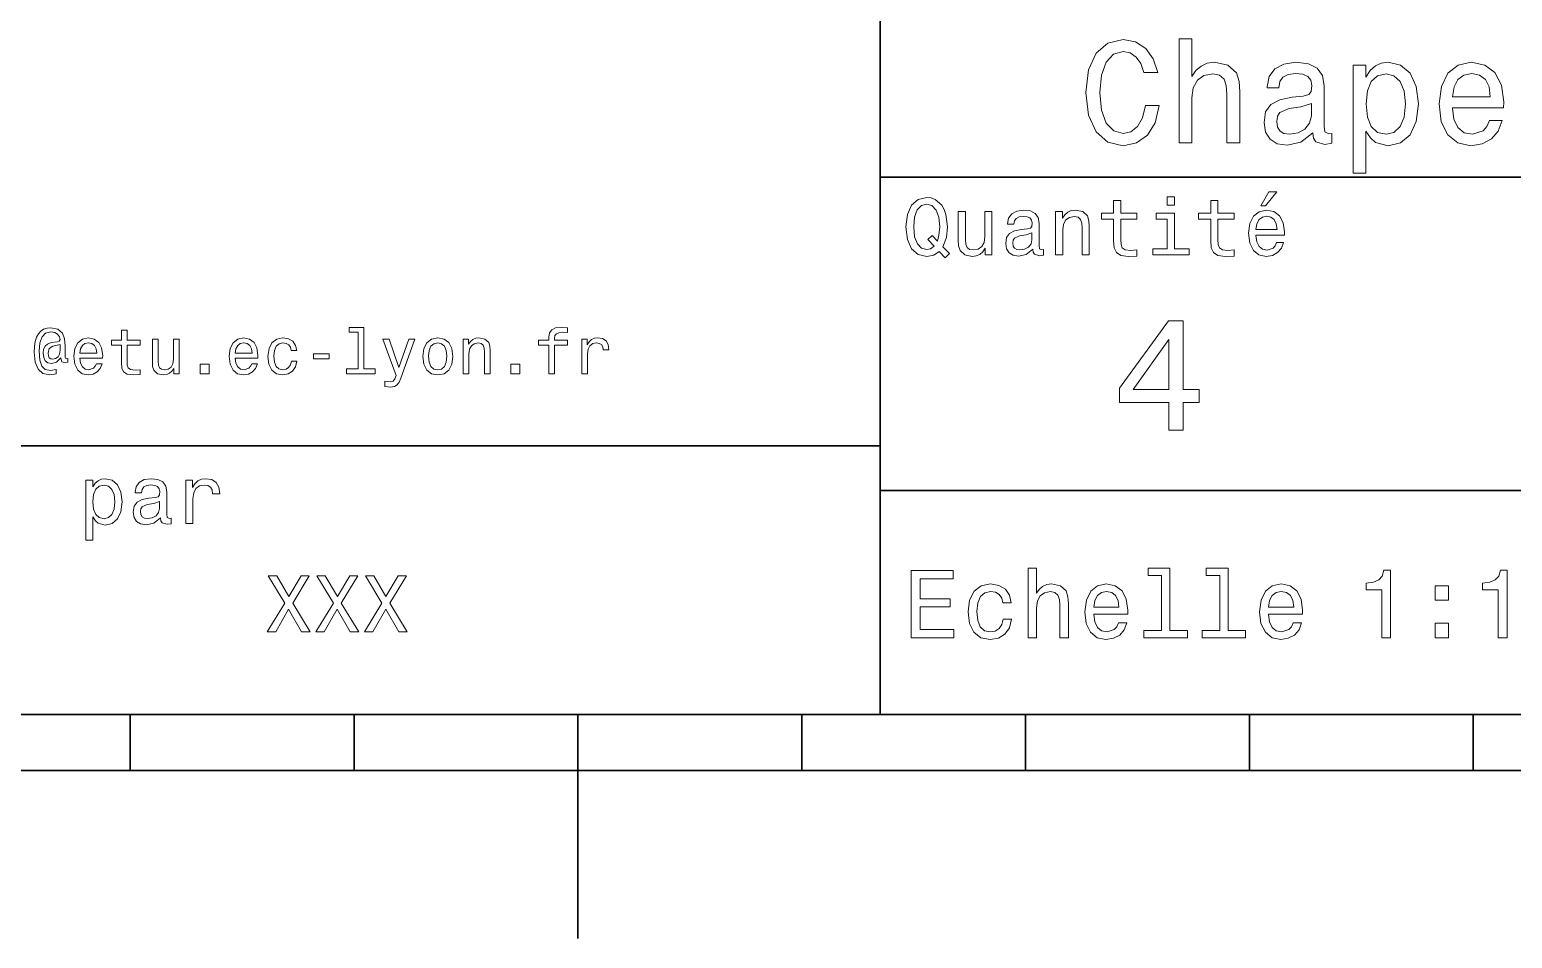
# Model space of a CAD drawing. Extents: x 0 to 297, y 0 to 210.
# Drawn here: x 124 to 190.3, y 0 to 40.6 of the extents above; entities that cross this region are included whole.
import ezdxf

# ---------------------------------------------------------------- set-up
doc = ezdxf.new("R2010")
doc.units = 0

msp = doc.modelspace()

# ---------------------------------------------------------------- linework, layer by layer
at = {"color": 7, "lineweight": 35}
for p, q in [((162, 10), (162, 70)), ((162, 34), (287, 34)), ((97, 22), (162, 22)), ((162, 20), (287, 20)), ((10, 10), (287, 10)), ((97, 10), (287, 10)), ((98.5, 7.5), (198.5, 7.5))]:
    msp.add_line(p, q, dxfattribs=at)
at = {"color": 7, "lineweight": 35, "ltscale": 0.0625}
for p, q in [((128.5, 10), (128.5, 7.5)), ((138.5, 10), (138.5, 7.5)), ((158.5, 10), (158.5, 7.5)), ((168.5, 10), (168.5, 7.5)), ((178.5, 10), (178.5, 7.5)), ((188.5, 10), (188.5, 7.5))]:
    msp.add_line(p, q, dxfattribs=at)
at = {"color": 7, "lineweight": 35, "ltscale": 0.25}
msp.add_line((148.5, 10), (148.5, 0), dxfattribs=at)
at = {"color": 7, "lineweight": 13}
for points in [[(173.85376, 37.203171), (173.724075, 36.658501), (173.510101, 36.269451), (173.211823, 36.029537), (172.861679, 35.951729), (172.440216, 36.068443), (172.109512, 36.418587), (171.889053, 36.989193), (171.817734, 37.780258), (171.889053, 38.564842), (172.103027, 39.14193), (172.433731, 39.492073), (172.861679, 39.615273), (173.172913, 39.55043), (173.438766, 39.368874), (173.646255, 39.077087), (173.78891, 38.675072), (174.404907, 38.675072), (174.210388, 39.291065), (173.873199, 39.757923), (173.412827, 40.049709), (172.861679, 40.153458), (172.174362, 39.991352), (171.649139, 39.537464), (171.311966, 38.791786), (171.195251, 37.780258), (171.311966, 36.76873), (171.649139, 36.023052), (172.174362, 35.562679), (172.861679, 35.407059), (173.464706, 35.530258), (173.951019, 35.873917), (174.294678, 36.438038), (174.476227, 37.203171)], [(175.364563, 35.530258), (175.935165, 35.530258), (175.935165, 37.540344), (175.99353, 38.000721), (176.181564, 38.337894), (176.473358, 38.545387), (176.862396, 38.623199), (177.173645, 38.558357), (177.368164, 38.383286), (177.465424, 38.091499), (177.497849, 37.70245), (177.497849, 35.530258), (178.068451, 35.530258), (178.068451, 37.819164), (178.042511, 38.279537), (177.925797, 38.662102), (177.543243, 39.012245), (176.946701, 39.135445), (176.622482, 39.090057), (176.343674, 38.966858), (176.110245, 38.772331), (175.935165, 38.506485), (175.935165, 40.185879), (175.364563, 40.185879)], [(181.336456, 35.98415), (181.336456, 35.964695), (181.368881, 35.744236), (181.466141, 35.588615), (181.874649, 35.465416), (182.192368, 35.517288), (182.192368, 35.958214), (182.056198, 35.938759), (181.874649, 36.023052), (181.842224, 36.282421), (181.842224, 38.085014), (181.76442, 38.545387), (181.537476, 38.869595), (181.141937, 39.064121), (180.584305, 39.135445), (180.039627, 39.057636), (179.637619, 38.837173), (179.384735, 38.493515), (179.300446, 38.039623), (179.300446, 38.000721), (179.812683, 38.000721), (179.858078, 38.273052), (180.000732, 38.467579), (180.234161, 38.584293), (180.56485, 38.629681), (180.882568, 38.59726), (181.109512, 38.5), (181.245682, 38.331409), (181.291077, 38.09798), (181.265137, 37.825645), (181.161392, 37.68948), (180.902023, 37.624638), (180.41571, 37.572765), (179.858078, 37.456051), (179.46254, 37.248558), (179.229111, 36.924351), (179.157791, 36.444523), (179.222626, 36.016571), (179.423645, 35.698845), (179.747849, 35.497837), (180.195251, 35.426514), (180.798279, 35.562679)], [(183.709656, 38.474064), (183.709656, 39.012245), (183.139053, 39.012245), (183.139053, 34.181557), (183.709656, 34.181557), (183.709656, 36.061958), (183.910675, 35.757202), (184.137619, 35.556194), (184.708221, 35.407059), (185.252884, 35.530258), (185.680847, 35.899857), (185.959656, 36.483429), (186.063416, 37.274494), (185.959656, 38.059078), (185.680847, 38.642651), (185.252884, 39.005764), (184.708221, 39.135445), (184.396988, 39.096542), (184.131134, 38.973343), (183.90419, 38.76585)], [(187.574219, 37.105907), (189.856628, 37.105907), (189.863129, 37.371758), (189.759369, 38.117435), (189.474075, 38.675072), (189.020187, 39.012245), (188.41716, 39.135445), (187.827103, 39.005764), (187.373199, 38.642651), (187.081421, 38.052593), (186.977676, 37.274494), (187.074936, 36.476944), (187.36673, 35.893372), (187.814133, 35.530258), (188.397705, 35.407059), (188.903473, 35.491352), (189.318451, 35.711815), (189.623199, 36.061958), (189.798279, 36.528816), (189.234161, 36.528816), (189.117447, 36.269451), (188.948853, 36.074928), (188.469025, 35.919308), (188.099426, 35.990631), (187.820618, 36.217579), (187.639053, 36.587173), (187.574219, 37.086452)], [(184.610962, 35.919308), (184.228394, 36.003601), (183.94957, 36.262966), (183.774506, 36.684437), (183.716141, 37.274494), (183.774506, 37.858067), (183.94957, 38.279537), (184.228394, 38.532421), (184.610962, 38.623199), (184.961105, 38.532421), (185.239929, 38.273052), (185.414993, 37.851585), (185.479828, 37.274494), (185.414993, 36.690922), (185.239929, 36.262966), (184.961105, 36.003601)], [(187.574219, 37.585735), (187.645538, 38.033138), (187.820618, 38.363831), (188.086456, 38.564842), (188.436615, 38.636166), (188.780273, 38.564842), (189.046112, 38.363831), (189.208221, 38.033138), (189.266571, 37.585735)], [(181.271622, 36.749279), (181.193817, 36.412102), (180.986313, 36.152737), (180.675079, 35.98415), (180.292511, 35.925793), (180.046112, 35.958214), (179.871048, 36.061958), (179.760818, 36.243515), (179.728394, 36.496395), (179.754333, 36.723343), (179.858078, 36.885445), (180.273056, 37.067001), (180.798279, 37.14481), (181.271622, 37.30043)], [(179.015854, 32.728386), (179.228394, 32.728386), (179.729111, 33.340778), (179.376083, 33.340778)], [(164.642654, 30.685879), (164.916428, 30.401297), (165.107346, 30.592218), (164.811966, 30.894812), (164.963257, 31.305475), (165.010086, 31.780979), (164.941635, 32.339336), (164.862396, 32.56628), (164.757919, 32.753601), (164.46254, 33.009365), (164.282425, 33.074207), (164.08429, 33.099422), (163.702454, 33.009365), (163.41066, 32.757202), (163.223343, 32.342937), (163.158508, 31.780979), (163.223343, 31.219019), (163.407059, 30.804754), (163.698853, 30.54899), (164.08429, 30.462536), (164.39769, 30.520172)], [(164.41571, 30.916426), (164.260803, 30.801151), (164.08429, 30.765129), (163.850143, 30.829971), (163.666428, 31.024494), (163.543945, 31.341497), (163.504318, 31.780979), (163.543945, 32.216858), (163.662827, 32.537464), (163.846542, 32.731987), (164.08429, 32.80043), (164.318451, 32.731987), (164.502167, 32.533859), (164.621033, 32.213257), (164.664261, 31.780979), (164.631851, 31.40634), (164.5634, 31.150576), (164.329254, 31.395533), (164.13472, 31.211815)], [(166.998566, 32.465416), (166.681549, 32.465416), (166.681549, 31.348703), (166.645538, 31.089336), (166.541061, 30.902016), (166.378967, 30.786743), (166.166428, 30.750719), (165.997116, 30.779539), (165.889053, 30.865993), (165.827805, 31.013687), (165.8134, 31.222622), (165.8134, 32.465416), (165.496399, 32.465416), (165.496399, 31.193804), (165.507202, 30.93804), (165.575653, 30.725504), (165.784576, 30.530979), (166.119598, 30.462536), (166.299713, 30.487751), (166.454605, 30.552593), (166.587891, 30.664265), (166.695969, 30.826368), (166.695969, 30.530979), (166.998566, 30.530979)], [(168.824921, 30.78314), (168.824921, 30.772333), (168.842941, 30.649855), (168.896973, 30.5634), (169.123917, 30.494957), (169.30043, 30.523775), (169.30043, 30.768732), (169.224777, 30.757925), (169.123917, 30.804754), (169.105911, 30.948847), (169.105911, 31.950287), (169.062683, 32.206051), (168.9366, 32.386166), (168.716858, 32.494236), (168.407059, 32.533859), (168.104462, 32.490635), (167.881119, 32.368156), (167.740631, 32.177231), (167.693802, 31.925072), (167.693802, 31.903458), (167.978394, 31.903458), (168.003601, 32.054756), (168.082855, 32.162823), (168.21254, 32.227665), (168.396255, 32.25288), (168.572769, 32.234871), (168.698853, 32.180836), (168.77449, 32.087173), (168.799713, 31.957493), (168.785309, 31.806194), (168.727661, 31.730547), (168.583572, 31.694523), (168.3134, 31.665705), (168.003601, 31.600864), (167.783859, 31.48559), (167.654175, 31.305475), (167.614548, 31.038904), (167.650574, 30.801151), (167.762253, 30.62464), (167.942368, 30.512968), (168.190918, 30.473343), (168.52594, 30.54899)], [(169.844376, 30.530979), (170.161377, 30.530979), (170.161377, 31.647694), (170.193802, 31.903458), (170.298279, 32.090778), (170.460373, 32.206051), (170.676514, 32.249279), (170.849426, 32.213257), (170.957489, 32.115993), (171.011536, 31.95389), (171.029541, 31.737751), (171.029541, 30.530979), (171.346542, 30.530979), (171.346542, 31.802593), (171.332138, 32.058357), (171.267288, 32.270893), (171.054749, 32.465416), (170.723343, 32.533859), (170.539627, 32.508644), (170.38472, 32.440201), (170.251434, 32.324928), (170.146973, 32.170029), (170.146973, 32.465416), (169.844376, 32.465416)], [(172.438034, 32.130402), (172.438034, 31.161383), (172.459656, 30.847982), (172.560516, 30.631844), (172.762253, 30.505762), (173.104462, 30.462536), (173.479111, 30.480547), (173.479111, 30.754322), (173.205338, 30.732708), (172.956772, 30.761526), (172.823486, 30.851583), (172.765854, 31.002882), (172.755035, 31.215418), (172.755035, 32.130402), (173.479111, 32.130402), (173.479111, 32.400574), (172.755035, 32.400574), (172.755035, 32.966137), (172.438034, 32.966137), (172.438034, 32.400574), (171.890488, 32.400574), (171.890488, 32.130402)], [(175.161377, 33.117435), (174.82637, 33.117435), (174.82637, 32.757202), (175.161377, 32.757202)], [(176.775223, 32.130402), (176.775223, 31.161383), (176.796829, 30.847982), (176.89769, 30.631844), (177.099426, 30.505762), (177.44165, 30.462536), (177.816284, 30.480547), (177.816284, 30.754322), (177.542511, 30.732708), (177.293945, 30.761526), (177.16066, 30.851583), (177.103027, 31.002882), (177.092224, 31.215418), (177.092224, 32.130402), (177.816284, 32.130402), (177.816284, 32.400574), (177.092224, 32.400574), (177.092224, 32.966137), (176.775223, 32.966137), (176.775223, 32.400574), (176.227661, 32.400574), (176.227661, 32.130402)], [(178.796112, 31.40634), (180.064117, 31.40634), (180.067719, 31.554033), (180.010086, 31.9683), (179.851593, 32.278099), (179.599426, 32.465416), (179.264404, 32.533859), (178.9366, 32.461815), (178.684433, 32.260086), (178.522339, 31.932276), (178.464691, 31.5), (178.518738, 31.056915), (178.680832, 30.732708), (178.929398, 30.530979), (179.253601, 30.462536), (179.534576, 30.509365), (179.765137, 30.631844), (179.934433, 30.826368), (180.031708, 31.085733), (179.718292, 31.085733), (179.653458, 30.941643), (179.559799, 30.833572), (179.293228, 30.747118), (179.087891, 30.786743), (178.932999, 30.912823), (178.832138, 31.118155), (178.796112, 31.395533)], [(175.150574, 30.79755), (175.150574, 32.400574), (174.336456, 32.400574), (174.336456, 32.130402), (174.833572, 32.130402), (174.833572, 30.79755), (174.185165, 30.79755), (174.185165, 30.530979), (175.806198, 30.530979), (175.806198, 30.79755)], [(178.796112, 31.672911), (178.835739, 31.921469), (178.932999, 32.105186), (179.080688, 32.216858), (179.275208, 32.256485), (179.466141, 32.216858), (179.613831, 32.105186), (179.703888, 31.921469), (179.736313, 31.672911)], [(168.78891, 31.208212), (168.745682, 31.020893), (168.630402, 30.876801), (168.457489, 30.78314), (168.244965, 30.750719), (168.108063, 30.768732), (168.010803, 30.826368), (167.94957, 30.927233), (167.931549, 31.067722), (167.945969, 31.193804), (168.003601, 31.283861), (168.234146, 31.384726), (168.52594, 31.427954), (168.78891, 31.514408)], [(125.708939, 25.734871), (125.708939, 25.902018), (125.662827, 25.893373), (125.60807, 25.913546), (125.590782, 25.974064), (125.590782, 26.446688), (125.567726, 26.780981), (125.47551, 27.02882), (125.259369, 27.213257), (124.956772, 27.279539), (124.780983, 27.262249), (124.631126, 27.210375), (124.501442, 27.12392), (124.397697, 27.002882), (124.317001, 26.850145), (124.259369, 26.662825), (124.224785, 26.438042), (124.213257, 26.184439), (124.253601, 25.737753), (124.383286, 25.42075), (124.599426, 25.230549), (124.907784, 25.170031), (125.190201, 25.216139), (125.190201, 25.406342), (124.942368, 25.360231), (124.703171, 25.409224), (124.54467, 25.567724), (124.458214, 25.835735), (124.432281, 26.224785), (124.461098, 26.605188), (124.559082, 26.876081), (124.717583, 27.040346), (124.948128, 27.095102), (125.123917, 27.063402), (125.253601, 26.988474), (125.334297, 26.876081), (125.363113, 26.746399), (125.331413, 26.682999), (125.244957, 26.654179), (124.96254, 26.610952), (124.806915, 26.547552), (124.694527, 26.449568), (124.628242, 26.314121), (124.60807, 26.135448), (124.634003, 25.942364), (124.706055, 25.798271), (124.824211, 25.708935), (124.979828, 25.680117), (125.207497, 25.740635), (125.400574, 25.930836), (125.400574, 25.913546), (125.446686, 25.760807), (125.605186, 25.714699)], [(128.103745, 26.504324), (128.103745, 25.729107), (128.121033, 25.478388), (128.201736, 25.305477), (128.363113, 25.204613), (128.636887, 25.170031), (128.9366, 25.184439), (128.9366, 25.40346), (128.717575, 25.386168), (128.518738, 25.409224), (128.412109, 25.48127), (128.365997, 25.602306), (128.357346, 25.772335), (128.357346, 26.504324), (128.9366, 26.504324), (128.9366, 26.720463), (128.357346, 26.720463), (128.357346, 27.172913), (128.103745, 27.172913), (128.103745, 26.720463), (127.66571, 26.720463), (127.66571, 26.504324)], [(138.677246, 27.080692), (138.677246, 25.438042), (138.155624, 25.438042), (138.155624, 25.224785), (139.44957, 25.224785), (139.44957, 25.438042), (138.930847, 25.438042), (138.930847, 27.293949), (138.279541, 27.293949), (138.279541, 27.080692)], [(147.198853, 26.504324), (147.198853, 25.224785), (147.452454, 25.224785), (147.452454, 26.504324), (148.028824, 26.504324), (148.028824, 26.720463), (147.452454, 26.720463), (147.452454, 26.815563), (147.472626, 26.930836), (147.53891, 27.008646), (147.651306, 27.054756), (147.812683, 27.072046), (148.028824, 27.06052), (148.028824, 27.279539), (147.755051, 27.293949), (147.507217, 27.268013), (147.334305, 27.190203), (147.23056, 27.054756), (147.198853, 26.861671), (147.198853, 26.720463), (146.734879, 26.720463), (146.734879, 26.504324)], [(174.89624, 22.700289), (175.544662, 22.700289), (175.544662, 23.939482), (176.257919, 23.939482), (176.257919, 24.51585), (175.544662, 24.51585), (175.544662, 27.59222), (174.889038, 27.59222), (172.698837, 24.573488), (172.698837, 23.939482), (174.89624, 23.939482)], [(125.374641, 26.279539), (125.345825, 26.100866), (125.273773, 25.974064), (125.164268, 25.896255), (125.034584, 25.873199), (124.945244, 25.887609), (124.881844, 25.939482), (124.841499, 26.025938), (124.829971, 26.146975), (124.878967, 26.345821), (125.046112, 26.449568), (125.374641, 26.53026)], [(126.250725, 25.925074), (127.265129, 25.925074), (127.268013, 26.043228), (127.221909, 26.374641), (127.0951, 26.622478), (126.893372, 26.772335), (126.625366, 26.827091), (126.363113, 26.769453), (126.161385, 26.60807), (126.0317, 26.345821), (125.985596, 26), (126.028824, 25.645535), (126.158501, 25.386168), (126.357353, 25.224785), (126.616714, 25.170031), (126.841499, 25.207495), (127.02594, 25.305477), (127.161385, 25.461096), (127.239197, 25.668589), (126.988472, 25.668589), (126.9366, 25.553314), (126.861671, 25.46686), (126.648415, 25.397696), (126.484154, 25.429396), (126.360229, 25.53026), (126.279541, 25.694525), (126.250725, 25.916428)], [(126.250725, 26.138329), (126.282425, 26.337177), (126.360229, 26.48415), (126.478386, 26.573488), (126.63401, 26.605188), (126.786743, 26.573488), (126.9049, 26.48415), (126.976944, 26.337177), (127.002884, 26.138329)], [(130.69165, 26.772335), (130.438049, 26.772335), (130.438049, 25.878963), (130.409225, 25.671471), (130.325653, 25.521614), (130.195969, 25.429396), (130.02594, 25.400578), (129.890488, 25.423632), (129.804031, 25.492796), (129.755051, 25.610952), (129.743515, 25.778099), (129.743515, 26.772335), (129.489914, 26.772335), (129.489914, 25.755045), (129.498566, 25.550434), (129.553314, 25.380404), (129.720459, 25.224785), (129.98848, 25.170031), (130.132568, 25.190203), (130.256485, 25.242075), (130.363113, 25.331413), (130.44957, 25.461096), (130.44957, 25.224785), (130.69165, 25.224785)], [(133.190201, 25.925074), (134.20462, 25.925074), (134.207489, 26.043228), (134.161392, 26.374641), (134.034592, 26.622478), (133.832855, 26.772335), (133.56485, 26.827091), (133.302597, 26.769453), (133.100861, 26.60807), (132.971191, 26.345821), (132.925079, 26), (132.968307, 25.645535), (133.097992, 25.386168), (133.296829, 25.224785), (133.556198, 25.170031), (133.780975, 25.207495), (133.965424, 25.305477), (134.100861, 25.461096), (134.17868, 25.668589), (133.927963, 25.668589), (133.876083, 25.553314), (133.801147, 25.46686), (133.587906, 25.397696), (133.42363, 25.429396), (133.299713, 25.53026), (133.219025, 25.694525), (133.190201, 25.916428)], [(133.190201, 26.138329), (133.221909, 26.337177), (133.299713, 26.48415), (133.417877, 26.573488), (133.573486, 26.605188), (133.726227, 26.573488), (133.844391, 26.48415), (133.916428, 26.337177), (133.942368, 26.138329)], [(135.688766, 26.259367), (135.939484, 26.259367), (135.887604, 26.489914), (135.763702, 26.671471), (135.570618, 26.783863), (135.319885, 26.827091), (135.043228, 26.769453), (134.832855, 26.60807), (134.700287, 26.345821), (134.654175, 25.994238), (134.697418, 25.645535), (134.827087, 25.386168), (135.031708, 25.224785), (135.311249, 25.170031), (135.559082, 25.213257), (135.752167, 25.334295), (135.884735, 25.524496), (135.942368, 25.778099), (135.700287, 25.778099), (135.657074, 25.616716), (135.57637, 25.495678), (135.461105, 25.42075), (135.319885, 25.397696), (135.144104, 25.43516), (135.017303, 25.550434), (134.939484, 25.737753), (134.913544, 26.002882), (134.939484, 26.262249), (135.020172, 26.449568), (135.149857, 26.564842), (135.319885, 26.605188), (135.469742, 26.579252), (135.582138, 26.51297), (135.657074, 26.40346)], [(140.948135, 26.772335), (140.504333, 25.49856), (140.069168, 26.772335), (139.792511, 26.772335), (140.380402, 25.13833), (140.328537, 24.994238), (140.247849, 24.896255), (140.112396, 24.864553), (139.878967, 24.893373), (139.878967, 24.648417), (140.123932, 24.62536), (140.299713, 24.648417), (140.423645, 24.720463), (140.51297, 24.844381), (140.59079, 25.025938), (141.219025, 26.772335)], [(141.567734, 25.99712), (141.613831, 25.645535), (141.746399, 25.386168), (141.956787, 25.224785), (142.239197, 25.170031), (142.518738, 25.224785), (142.729111, 25.383286), (142.861679, 25.642653), (142.910675, 25.99712), (142.861679, 26.348703), (142.729111, 26.610952), (142.518738, 26.769453), (142.239197, 26.827091), (141.956787, 26.769453), (141.746399, 26.60807), (141.613831, 26.348703)], [(141.827087, 26), (141.853027, 26.259367), (141.933716, 26.446688), (142.063416, 26.56196), (142.239197, 26.602306), (142.412109, 26.56196), (142.541794, 26.449568), (142.622482, 26.259367), (142.651306, 26), (142.622482, 25.737753), (142.541794, 25.547552), (142.412109, 25.432278), (142.239197, 25.394814), (142.063416, 25.432278), (141.933716, 25.547552), (141.853027, 25.737753)], [(143.377533, 25.224785), (143.631134, 25.224785), (143.631134, 26.118156), (143.657074, 26.322767), (143.740646, 26.472624), (143.870331, 26.564842), (144.043243, 26.599424), (144.181564, 26.570606), (144.268021, 26.492796), (144.311249, 26.363113), (144.325653, 26.190203), (144.325653, 25.224785), (144.579254, 25.224785), (144.579254, 26.242077), (144.567734, 26.446688), (144.515854, 26.616716), (144.345825, 26.772335), (144.080704, 26.827091), (143.933731, 26.806917), (143.809814, 26.752163), (143.703186, 26.659943), (143.619598, 26.536024), (143.619598, 26.772335), (143.377533, 26.772335)], [(148.677246, 25.224785), (148.930847, 25.224785), (148.930847, 26.10951), (148.956787, 26.322767), (149.034592, 26.475506), (149.161392, 26.567724), (149.331421, 26.599424), (149.458221, 26.579252), (149.553314, 26.521614), (149.610962, 26.423632), (149.631134, 26.291067), (149.887619, 26.291067), (149.853027, 26.524496), (149.757935, 26.691643), (149.599426, 26.792507), (149.383301, 26.827091), (149.236328, 26.804035), (149.109528, 26.746399), (148.997131, 26.648417), (148.907791, 26.515852), (148.907791, 26.772335), (148.677246, 26.772335)], [(173.304031, 24.51585), (174.89624, 26.756485), (174.89624, 24.51585)], [(136.685883, 25.884727), (137.383286, 25.884727), (137.383286, 26.112392), (136.685883, 26.112392)], [(131.631134, 25.224785), (132.028824, 25.224785), (132.028824, 25.654181), (131.631134, 25.654181)], [(145.510101, 25.224785), (145.907791, 25.224785), (145.907791, 25.654181), (145.510101, 25.654181)], [(126.829254, 20.166426), (126.829254, 20.465418), (126.512253, 20.465418), (126.512253, 17.7817), (126.829254, 17.7817), (126.829254, 18.826368), (126.940926, 18.657061), (127.067009, 18.545389), (127.38401, 18.462536), (127.6866, 18.530979), (127.924355, 18.736311), (128.079254, 19.060518), (128.136887, 19.5), (128.079254, 19.935879), (127.924355, 20.260086), (127.6866, 20.461815), (127.38401, 20.533861), (127.211098, 20.512247), (127.0634, 20.443804), (126.937325, 20.328529)], [(127.329971, 18.747118), (127.117439, 18.793947), (126.96254, 18.93804), (126.86528, 19.17219), (126.832855, 19.5), (126.86528, 19.824207), (126.96254, 20.058357), (127.117439, 20.198847), (127.329971, 20.249279), (127.524498, 20.198847), (127.679398, 20.054754), (127.776657, 19.820604), (127.812683, 19.5), (127.776657, 19.175793), (127.679398, 18.93804), (127.524498, 18.793947)], [(129.847992, 18.78314), (129.847992, 18.772333), (129.865997, 18.649855), (129.920029, 18.5634), (130.146973, 18.494957), (130.323486, 18.523775), (130.323486, 18.768732), (130.247849, 18.757925), (130.146973, 18.804754), (130.128967, 18.948847), (130.128967, 19.950287), (130.085739, 20.206051), (129.959656, 20.386166), (129.739914, 20.494236), (129.430115, 20.533861), (129.127533, 20.490633), (128.904175, 20.368155), (128.763687, 20.177233), (128.716858, 19.925072), (128.716858, 19.903458), (129.00145, 19.903458), (129.026657, 20.054754), (129.105911, 20.162823), (129.235596, 20.227665), (129.419312, 20.252882), (129.595825, 20.234869), (129.721909, 20.180836), (129.797562, 20.087175), (129.822769, 19.957493), (129.808365, 19.806194), (129.750732, 19.730547), (129.606628, 19.694523), (129.336456, 19.665705), (129.026657, 19.600864), (128.806915, 19.48559), (128.677246, 19.305475), (128.637619, 19.038904), (128.67363, 18.801151), (128.785309, 18.62464), (128.965424, 18.512968), (129.213989, 18.473343), (129.548996, 18.54899)], [(130.986313, 18.530979), (131.303314, 18.530979), (131.303314, 19.636887), (131.335739, 19.903458), (131.432999, 20.094379), (131.591507, 20.209654), (131.804047, 20.249279), (131.96254, 20.224062), (132.081421, 20.152016), (132.153473, 20.029537), (132.17868, 19.863832), (132.499283, 19.863832), (132.456055, 20.155619), (132.337189, 20.364553), (132.139053, 20.490633), (131.868881, 20.533861), (131.685165, 20.505043), (131.526657, 20.432997), (131.386169, 20.310518), (131.274506, 20.144812), (131.274506, 20.465418), (130.986313, 20.465418)], [(129.811966, 19.208212), (129.768738, 19.020893), (129.653458, 18.876801), (129.48056, 18.78314), (129.268021, 18.750719), (129.131134, 18.768732), (129.033875, 18.826368), (128.972626, 18.927233), (128.95462, 19.067722), (128.969025, 19.193804), (129.026657, 19.283861), (129.257202, 19.384726), (129.548996, 19.427954), (129.811966, 19.514408)], [(134.623917, 13.690562), (135.002151, 13.690562), (135.574921, 14.70281), (136.158493, 13.690562), (136.540344, 13.690562), (135.758636, 14.976585), (136.500717, 16.194164), (136.136887, 16.194164), (135.585724, 15.268372), (135.04538, 16.194164), (134.667145, 16.194164), (135.405609, 14.972983)], [(136.792496, 13.690562), (137.170746, 13.690562), (137.743515, 14.70281), (138.327087, 13.690562), (138.708923, 13.690562), (137.927231, 14.976585), (138.669312, 16.194164), (138.305466, 16.194164), (137.754318, 15.268372), (137.213974, 16.194164), (136.835724, 16.194164), (137.574203, 14.972983)], [(138.96109, 13.690562), (139.33934, 13.690562), (139.912094, 14.70281), (140.495667, 13.690562), (140.877518, 13.690562), (140.09581, 14.976585), (140.837891, 16.194164), (140.47406, 16.194164), (139.922913, 15.268372), (139.382568, 16.194164), (139.004318, 16.194164), (139.742798, 14.972983)], [(163.393372, 13.428675), (165.295395, 13.428675), (165.295395, 13.791787), (163.791061, 13.791787), (163.791061, 14.807637), (165.131119, 14.807637), (165.131119, 15.166427), (163.791061, 15.166427), (163.791061, 16.065563), (165.260803, 16.065563), (165.260803, 16.428675), (163.393372, 16.428675)], [(168.610947, 13.428675), (168.991348, 13.428675), (168.991348, 14.768732), (169.030258, 15.075649), (169.155624, 15.300432), (169.350143, 15.438761), (169.609512, 15.490635), (169.817001, 15.447407), (169.946686, 15.330692), (170.011536, 15.136168), (170.033142, 14.876801), (170.033142, 13.428675), (170.413544, 13.428675), (170.413544, 14.954612), (170.396255, 15.261528), (170.318451, 15.516571), (170.0634, 15.75), (169.66571, 15.832133), (169.44957, 15.801874), (169.263687, 15.719741), (169.108063, 15.590058), (168.991348, 15.412825), (168.991348, 16.532421), (168.610947, 16.532421)], [(174.572052, 16.212536), (174.572052, 13.748559), (173.789627, 13.748559), (173.789627, 13.428675), (175.730545, 13.428675), (175.730545, 13.748559), (174.952454, 13.748559), (174.952454, 16.532421), (173.97551, 16.532421), (173.97551, 16.212536)], [(177.174347, 16.212536), (177.174347, 13.748559), (176.391937, 13.748559), (176.391937, 13.428675), (178.332855, 13.428675), (178.332855, 13.748559), (177.554749, 13.748559), (177.554749, 16.532421), (176.577805, 16.532421), (176.577805, 16.212536)], [(184.416412, 13.428675), (184.809784, 13.428675), (184.809784, 16.450289), (184.515839, 16.450289), (184.438034, 16.1866), (184.28241, 16.009367), (184.044662, 15.905621), (183.716125, 15.871038), (183.716125, 15.564121), (184.416412, 15.564121)], [(189.621033, 13.428675), (190.014404, 13.428675), (190.014404, 16.450289), (189.720459, 16.450289), (189.642639, 16.1866), (189.48703, 16.009367), (189.249268, 15.905621), (188.920746, 15.871038), (188.920746, 15.564121), (189.621033, 15.564121)], [(167.48703, 14.980548), (167.863113, 14.980548), (167.785309, 15.326369), (167.599426, 15.598703), (167.309799, 15.767292), (166.933716, 15.832133), (166.518738, 15.745678), (166.203171, 15.503603), (166.004318, 15.110231), (165.935165, 14.582853), (166, 14.059798), (166.194519, 13.67075), (166.501434, 13.428675), (166.920746, 13.346542), (167.292511, 13.411384), (167.582138, 13.592939), (167.780975, 13.878242), (167.867432, 14.258646), (167.504318, 14.258646), (167.439484, 14.016571), (167.318451, 13.835014), (167.145538, 13.722623), (166.933716, 13.688041), (166.670029, 13.744237), (166.479828, 13.917148), (166.363113, 14.198127), (166.324203, 14.595821), (166.363113, 14.984871), (166.484146, 15.26585), (166.67868, 15.438761), (166.933716, 15.49928), (167.158508, 15.460375), (167.327087, 15.360951), (167.439484, 15.196686)], [(171.546112, 14.479107), (173.067719, 14.479107), (173.072052, 14.656341), (173.002884, 15.153459), (172.812683, 15.525217), (172.510086, 15.75), (172.108063, 15.832133), (171.714691, 15.745678), (171.412109, 15.503603), (171.217575, 15.110231), (171.148422, 14.591499), (171.213257, 14.059798), (171.407776, 13.67075), (171.706055, 13.428675), (172.095108, 13.346542), (172.432281, 13.402739), (172.708939, 13.549712), (172.912109, 13.783141), (173.028824, 14.09438), (172.65274, 14.09438), (172.574936, 13.92147), (172.46254, 13.791787), (172.142654, 13.688041), (171.896255, 13.735591), (171.710373, 13.886888), (171.58934, 14.133286), (171.546112, 14.466139)], [(171.546112, 14.798992), (171.593658, 15.097262), (171.710373, 15.317724), (171.887604, 15.45173), (172.121033, 15.49928), (172.350143, 15.45173), (172.527374, 15.317724), (172.635452, 15.097262), (172.674347, 14.798992)], [(179.353027, 14.479107), (180.874634, 14.479107), (180.878967, 14.656341), (180.809799, 15.153459), (180.619598, 15.525217), (180.317001, 15.75), (179.914978, 15.832133), (179.521606, 15.745678), (179.219025, 15.503603), (179.02449, 15.110231), (178.955338, 14.591499), (179.020172, 14.059798), (179.214691, 13.67075), (179.51297, 13.428675), (179.902023, 13.346542), (180.239197, 13.402739), (180.515854, 13.549712), (180.719025, 13.783141), (180.835739, 14.09438), (180.459656, 14.09438), (180.381851, 13.92147), (180.269455, 13.791787), (179.94957, 13.688041), (179.703171, 13.735591), (179.517288, 13.886888), (179.396255, 14.133286), (179.353027, 14.466139)], [(179.353027, 14.798992), (179.400574, 15.097262), (179.517288, 15.317724), (179.694519, 15.45173), (179.927948, 15.49928), (180.157059, 15.45173), (180.33429, 15.317724), (180.442368, 15.097262), (180.481262, 14.798992)], [(186.798264, 15.105908), (187.394806, 15.105908), (187.394806, 15.75), (186.798264, 15.75)], [(186.798264, 13.428675), (187.394806, 13.428675), (187.394806, 14.072767), (186.798264, 14.072767)]]:
    msp.add_lwpolyline(points, close=True, dxfattribs=at)

doc.saveas('drawing.dxf')
